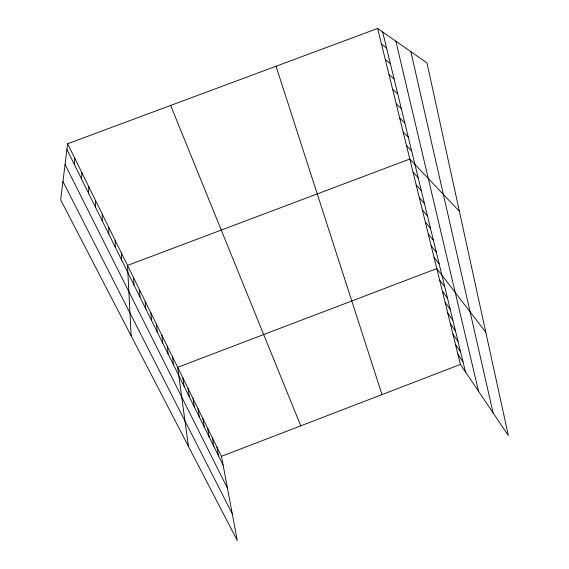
<?xml version="1.0" encoding="UTF-8"?>
<svg xmlns="http://www.w3.org/2000/svg" width="569" height="569" viewBox="0 0 569 569"><rect width="100%" height="100%" fill="white"/><g stroke="black" fill="none" stroke-linecap="round" stroke-linejoin="round"><path stroke-width="0.85" d="M102.192 220.751L102.249 214.115M95.436 207.095L95.613 200.629M88.536 193.14L88.835 186.86M81.481 178.894L81.915 172.798M74.283 164.334L74.845 158.438M67.626 143.765L60.67 199.868L237.28 540.55L221.476 456.331L67.626 143.765L377.638 28.45L426.992 62.939L508.33 435.47L460.413 364.437L377.638 28.45M221.476 456.331L460.413 364.437M381.514 44.183L386.543 47.938M385.313 59.589L390.355 63.579M389.025 74.674L394.089 78.892M392.667 89.454L397.738 93.885M396.237 103.928L401.316 108.572M399.73 118.117L404.822 122.961M403.158 132.029L408.258 137.058M406.515 145.664L411.622 150.87M459.382 211.284L409.808 159.028L127.506 265.424L131.133 335.788M413.037 172.144L418.151 177.692M416.209 185.003L421.323 190.707M419.317 197.621L424.431 203.482M422.369 210.004L427.483 216.007M425.363 222.159L430.477 228.297M428.301 234.087L433.414 240.353M431.188 245.794L436.302 252.195M434.019 257.295L439.133 263.817M485.784 332.211L436.8 268.589L177.663 367.318L188.446 446.338M439.617 280.019L444.716 286.762M442.383 291.243L447.476 298.092M445.1 302.26L450.186 309.216M447.76 313.085L452.846 320.141M450.385 323.718L455.463 330.866M452.96 334.167L458.031 341.4M455.485 344.43L460.549 351.749M457.974 354.523L463.024 361.92M62.946 181.518L232.252 513.757M65.058 164.462L227.458 488.209M66.922 149.455L223.14 465.193M170.657 105.443L300.759 425.84M276.057 66.232L381.998 394.601M382.653 31.956L465.463 371.92M395.868 41.188L478.565 391.344M410.875 51.672L493.095 412.888M216.945 447.127L218.56 455.933M212.337 437.76L213.894 446.509M207.642 428.229L209.15 436.914M202.87 418.528L204.314 427.148M198.012 408.656L199.399 417.205M193.062 398.599L194.385 407.077M188.019 388.364L189.285 396.764M182.891 377.937L184.086 386.251M172.499 356.82L173.545 364.964M167.236 346.13L168.211 354.181M161.873 335.241L162.777 343.192M156.418 324.152L157.236 331.997M150.849 312.85L151.589 320.582M145.18 301.335L145.835 308.953M139.405 289.593L139.967 297.089M133.516 277.622L133.985 284.998M121.382 252.977L121.652 260.076M115.13 240.282L115.301 247.238M108.757 227.33L108.814 234.129"/></g></svg>
